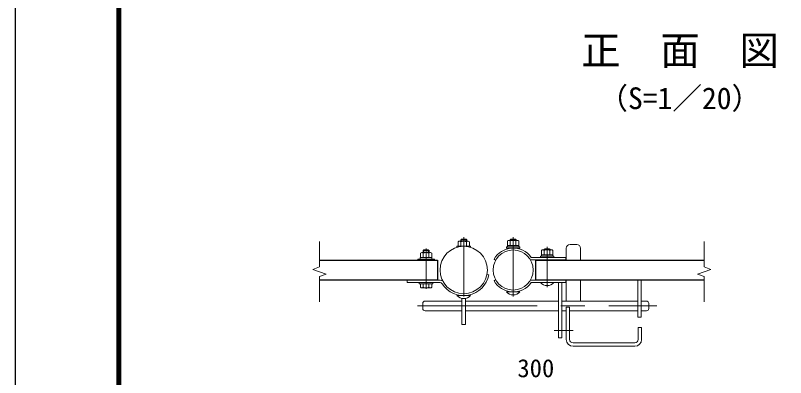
# Model space of a CAD drawing. Units: millimetres, scale not verified. Extents: x -4200 to 4200, y -2969 to 2971.
# Drawn here: x -4200 to -2155, y -1859 to -898 of the extents above; entities that cross this region are included whole.
import ezdxf
from ezdxf.enums import TextEntityAlignment as Align

# ---------------------------------------------------------------- set-up
doc = ezdxf.new("R2010")
doc.units = ezdxf.units.MM
doc.header["$LTSCALE"] = 10
doc.linetypes.add('USER1', pattern=[50.8, 31.75, -6.35, 6.35, -6.35])
for name, color, linetype, lineweight in [('0-0_D-STR1', 1, 'Continuous', 25), ('0-1_D-STR3', 3, 'Continuous', 13), ('0-2_D-BMK', 2, 'USER1', 13), ('0-3_D-STR-DIM', 7, 'Continuous', 13), ('0-A_D-TTL-TXT', 7, 'Continuous', 25), ('0-C_D-TTL', 2, 'Continuous', 25)]:
    doc.layers.add(name, color=color, linetype=linetype, lineweight=lineweight)
doc.styles.add('ＭＳ ゴシック', font='')
doc.styles.get('ＭＳ ゴシック').set_extended_font_data('MS Gothic')

msp = doc.modelspace()

# ---------------------------------------------------------------- linework, layer by layer
at = {"layer": '0-0_D-STR1'}
for p, q in [((-3392.8, -1547.38), (-3079.84, -1547.38)), ((-3079.84, -1547.38), (-3079.84, -1599.38)), ((-2818.24, -1599.38), (-2818.24, -1547.38)), ((-2818.24, -1547.38), (-2370.99, -1547.38)), ((-3392.8, -1599.38), (-3079.84, -1599.38)), ((-2818.24, -1599.38), (-2370.99, -1599.38))]:
    msp.add_line(p, q, dxfattribs=at)
at = {"layer": '0-1_D-STR3'}
for p, q in [((-3017.84, -1492.88), (-3016.24, -1491.28)), ((-3017.84, -1496.94), (-3017.84, -1492.88)), ((-3016.24, -1491.28), (-3003.44, -1491.28)), ((-3016.24, -1496.94), (-3016.24, -1491.28)), ((-3003.44, -1496.94), (-3003.44, -1491.28)), ((-3001.84, -1496.94), (-3001.84, -1492.88)), ((-2886.54, -1493.18), (-2884.94, -1491.58)), ((-2886.54, -1494.98), (-2886.54, -1493.18)), ((-2884.94, -1491.58), (-2872.14, -1491.58)), ((-2884.94, -1494.98), (-2884.94, -1491.58)), ((-2872.14, -1494.98), (-2872.14, -1491.58)), ((-2870.54, -1494.98), (-2870.54, -1493.18)), ((-3024.84, -1509.94), (-3024.84, -1498.34)), ((-3024.84, -1509.94), (-2994.84, -1509.94)), ((-3021.4, -1496.94), (-2998.31, -1496.94)), ((-3017.34, -1509.94), (-3017.34, -1498.34)), ((-3002.34, -1509.94), (-3002.34, -1498.34)), ((-2994.84, -1509.94), (-2994.84, -1498.34)), ((-2863.14, -1507.98), (-2893.94, -1507.98)), ((-2893.94, -1511.98), (-2893.94, -1507.98)), ((-2863.14, -1511.98), (-2893.94, -1511.98)), ((-2893.54, -1507.98), (-2893.54, -1496.38)), ((-2893.54, -1507.98), (-2863.54, -1507.98)), ((-2890.1, -1494.98), (-2867.01, -1494.98)), ((-2886.04, -1507.98), (-2886.04, -1496.38)), ((-2871.04, -1507.98), (-2871.04, -1496.38)), ((-2863.54, -1507.98), (-2863.54, -1496.38)), ((-2863.14, -1511.98), (-2863.14, -1507.98)), ((-2727.54, -1505.78), (-2709.54, -1505.78)), ((-3124.84, -1540.18), (-3124.84, -1528.58)), ((-3121.4, -1527.18), (-3098.31, -1527.18)), ((-3117.84, -1521.98), (-3115.84, -1519.98)), ((-3117.84, -1527.18), (-3117.84, -1521.98)), ((-3117.34, -1540.18), (-3117.34, -1528.58)), ((-3115.84, -1527.18), (-3115.84, -1519.98)), ((-3115.84, -1519.98), (-3103.84, -1519.98)), ((-3103.84, -1527.18), (-3103.84, -1519.98)), ((-3102.34, -1540.18), (-3102.34, -1528.58)), ((-3101.84, -1527.18), (-3101.84, -1521.98)), ((-3094.84, -1540.18), (-3094.84, -1528.58)), ((-2772.84, -1532.78), (-2803.64, -1532.78)), ((-2803.64, -1536.78), (-2803.64, -1532.78)), ((-2803.24, -1532.78), (-2803.24, -1521.18)), ((-2803.24, -1532.78), (-2773.24, -1532.78)), ((-2799.8, -1519.78), (-2776.71, -1519.78)), ((-2796.24, -1518.38), (-2794.64, -1516.78)), ((-2796.24, -1519.78), (-2796.24, -1518.38)), ((-2795.74, -1532.78), (-2795.74, -1521.18)), ((-2794.64, -1516.78), (-2781.84, -1516.78)), ((-2794.64, -1519.78), (-2794.64, -1516.78)), ((-2781.84, -1519.78), (-2781.84, -1516.78)), ((-2780.74, -1532.78), (-2780.74, -1521.18)), ((-2780.24, -1519.78), (-2780.24, -1518.38)), ((-2773.24, -1532.78), (-2773.24, -1521.18)), ((-2772.84, -1536.78), (-2772.84, -1532.78)), ((-2737.54, -1515.78), (-2737.54, -1546.38)), ((-2699.54, -1515.78), (-2699.54, -1547.38)), ((-3087.84, -1544.18), (-3131.84, -1544.18)), ((-3131.84, -1547.38), (-3131.84, -1544.18)), ((-3131.84, -1547.38), (-3131.84, -1544.18)), ((-3087.84, -1547.38), (-3131.84, -1547.38)), ((-3094.44, -1540.18), (-3125.24, -1540.18)), ((-3125.24, -1544.18), (-3125.24, -1540.18)), ((-3094.44, -1544.18), (-3125.24, -1544.18)), ((-3124.84, -1540.18), (-3094.84, -1540.18)), ((-3094.44, -1544.18), (-3094.44, -1540.18)), ((-3087.84, -1547.38), (-3087.84, -1544.18)), ((-3087.84, -1547.38), (-3087.84, -1544.18)), ((-2929.34, -1544.98), (-2924.98, -1547.42)), ((-2832.7, -1546.38), (-2738.24, -1546.38)), ((-2830.88, -1539.98), (-2738.24, -1539.98)), ((-2772.84, -1536.78), (-2803.64, -1536.78)), ((-2738.24, -1539.98), (-2738.24, -1546.38)), ((-2948.09, -1585.33), (-2943.18, -1586.28)), ((-3159.84, -1606.78), (-3159.84, -1600.38)), ((-3072.58, -1600.38), (-3159.84, -1600.38)), ((-3072.58, -1606.78), (-3159.84, -1606.78)), ((-3127.84, -1606.78), (-3127.84, -1609.98)), ((-3127.84, -1609.98), (-3091.84, -1609.98)), ((-3124.84, -1600.38), (-3124.84, -1599.38)), ((-3124.84, -1600.38), (-3094.84, -1600.38)), ((-3124.84, -1618.82), (-3124.84, -1609.98)), ((-3124.84, -1609.98), (-3094.84, -1609.98)), ((-3117.36, -1618.82), (-3117.36, -1609.98)), ((-3117.34, -1600.38), (-3117.34, -1599.38)), ((-3102.34, -1600.38), (-3102.34, -1599.38)), ((-3102.32, -1618.82), (-3102.32, -1609.98)), ((-3094.84, -1600.38), (-3094.84, -1599.38)), ((-3094.84, -1618.82), (-3094.84, -1609.98)), ((-2929.34, -1601.78), (-2924.98, -1599.34)), ((-2832.7, -1600.38), (-2738.24, -1600.38)), ((-2830.88, -1606.78), (-2738.24, -1606.78)), ((-2806.24, -1606.78), (-2770.24, -1606.78)), ((-2799.54, -1599.98), (-2798.5, -1599.38)), ((-2776.94, -1599.98), (-2777.98, -1599.38)), ((-2749.54, -1606.78), (-2749.54, -1753.78)), ((-2738.24, -1606.78), (-2738.24, -1600.38)), ((-2737.54, -1599.38), (-2737.54, -1655.78)), ((-2699.54, -1599.38), (-2699.54, -1655.78)), ((-2547.54, -1599.38), (-2547.54, -1698.78)), ((-2538.54, -1599.38), (-2538.54, -1698.78)), ((-3121.1, -1620.98), (-3098.58, -1620.98)), ((-2896.54, -1631.58), (-2860.54, -1631.58)), ((-2889.84, -1631.58), (-2889.84, -1630.47)), ((-2867.24, -1631.58), (-2867.24, -1630.47)), ((-3112.54, -1655.78), (-3014.44, -1655.78)), ((-3027.84, -1641.28), (-2991.84, -1641.28)), ((-3021.14, -1641.28), (-3021.14, -1640.33)), ((-3014.44, -1648.84), (-3014.44, -1717.63)), ((-3005.24, -1648.84), (-3005.24, -1717.63)), ((-3005.24, -1655.78), (-2758.54, -1655.78)), ((-2998.54, -1641.28), (-2998.54, -1640.33)), ((-2749.54, -1655.78), (-2547.54, -1655.78)), ((-2538.54, -1655.78), (-2524.54, -1655.78)), ((-3118.54, -1661.78), (-3118.54, -1675.78)), ((-2737.54, -1671.78), (-2737.54, -1757.78)), ((-2737.54, -1671.78), (-2728.54, -1671.78)), ((-2728.54, -1671.78), (-2728.54, -1757.78)), ((-2518.54, -1661.78), (-2518.54, -1675.78)), ((-3112.54, -1681.78), (-3014.44, -1681.78)), ((-3005.24, -1681.78), (-2758.54, -1681.78)), ((-2749.54, -1681.78), (-2737.54, -1681.78)), ((-2728.54, -1681.78), (-2547.54, -1681.78)), ((-2538.54, -1681.78), (-2524.54, -1681.78)), ((-3005.24, -1717.63), (-3014.44, -1717.63)), ((-2547.54, -1698.78), (-2538.54, -1698.78)), ((-2546.54, -1725.78), (-2546.54, -1757.78)), ((-2546.54, -1725.78), (-2537.54, -1725.78)), ((-2537.54, -1725.78), (-2537.54, -1757.78)), ((-2719.54, -1766.78), (-2555.54, -1766.78)), ((-2719.54, -1775.78), (-2555.54, -1775.78))]:
    msp.add_line(p, q, dxfattribs=at)
for points in [[(-3017.84, -1492.88), (-3001.84, -1492.88), (-3003.44, -1491.28)], [(-2886.54, -1493.18), (-2870.54, -1493.18), (-2872.14, -1491.58)], [(-2991.84, -1513.11), (-2991.84, -1509.94), (-3027.84, -1509.94), (-3027.84, -1513.11)], [(-3117.84, -1521.98), (-3101.84, -1521.98), (-3103.84, -1519.98)], [(-2796.24, -1518.38), (-2780.24, -1518.38), (-2781.84, -1516.78)], [(-3127.84, -1606.78), (-3091.84, -1606.78), (-3091.84, -1609.98)], [(-2758.54, -1606.78), (-2758.54, -1753.78), (-2749.54, -1753.78)]]:
    msp.add_lwpolyline(points, dxfattribs=at)
for points in [[(-2896.54, -1511.98), (-2896.54, -1515.18), (-2860.54, -1515.18), (-2860.54, -1511.98)], [(-2806.24, -1536.78), (-2806.24, -1539.98), (-2770.24, -1539.98), (-2770.24, -1536.78)]]:
    msp.add_lwpolyline(points, close=True, dxfattribs=at)
for centre, radius in [((-3009.84, -1573.38), 62.9), ((-2878.54, -1573.38), 53.2)]:
    msp.add_circle(centre, radius, dxfattribs=at)
for centre, radius, start, end in [((-3021.09, -1502.62), 5.7, 48.83491, 131.16509), ((-3009.84, -1517.72), 20.79, 68.85295, 111.14705), ((-2998.59, -1502.63), 5.7, 48.86505, 131.13495), ((-2889.79, -1500.67), 5.7, 48.83491, 131.16509), ((-2878.54, -1515.77), 20.79, 68.85295, 111.14705), ((-2867.29, -1500.67), 5.7, 48.86505, 131.13495), ((-2727.54, -1515.78), 10, 90, 180), ((-2709.54, -1515.78), 10, 0, 90), ((-3121.09, -1532.87), 5.7, 48.83491, 131.16509), ((-3109.84, -1547.97), 20.79, 68.85295, 111.14705), ((-3098.59, -1532.87), 5.7, 48.86505, 131.13495), ((-2878.54, -1573.38), 58.2, 35.02146, 150.7918), ((-2799.49, -1525.47), 5.7, 48.83491, 131.16509), ((-2788.24, -1540.57), 20.79, 68.85295, 111.14705), ((-2776.99, -1525.47), 5.7, 48.86505, 131.13495), ((-3009.84, -1573.38), 67.9, 212.38911, 349.04288), ((-3072.58, -1613.18), 12.8, 57.09885, 90), ((-3072.58, -1613.18), 6.4, 32.38911, 90), ((-2878.54, -1573.38), 58.2, 209.2082, 324.97854), ((-2788.24, -1590.53), 24.25, 222.07502, 317.92498), ((-2793.89, -1612.67), 13.9, 106.90112, 113.9872), ((-2793.89, -1612.67), 13.9, 66.0128, 73.09888), ((-2782.59, -1612.78), 13.99, 106.71589, 113.81332), ((-2782.59, -1612.78), 13.99, 66.18668, 73.28411), ((-3121.1, -1616.66), 4.32, 210, 330), ((-3109.84, -1606.82), 14.16, 237.93138, 302.06862), ((-3098.58, -1616.66), 4.32, 210, 330), ((-2878.54, -1615.33), 24.25, 222.07502, 317.92498), ((-3112.54, -1661.78), 6, 90, 180), ((-3009.84, -1625.03), 24.25, 222.07502, 317.92498), ((-2524.54, -1661.78), 6, 0, 90), ((-3112.54, -1675.78), 6, 180, 270), ((-2524.54, -1675.78), 6, 270, 0), ((-2719.54, -1757.78), 18, 180, 270), ((-2719.54, -1757.78), 9, 180, 270), ((-2555.54, -1757.78), 9, 270, 0), ((-2555.54, -1757.78), 18, 270, 0)]:
    msp.add_arc(centre, radius, start, end, dxfattribs=at)
at = {"layer": '0-2_D-BMK'}
for p, q in [((-3009.84, -1643.91), (-3009.84, -1486.55)), ((-2878.54, -1643.91), (-2878.54, -1486.55)), ((-3009.84, -1510.48), (-3009.84, -1496.25)), ((-2788.24, -1619.11), (-2788.24, -1511.75)), ((-3109.84, -1623.31), (-3109.84, -1515.95)), ((-3132.47, -1668.78), (-2497.16, -1668.78)), ((-2769.4, -1733.78), (-2719.11, -1733.78))]:
    msp.add_line(p, q, dxfattribs=at)
at = {"layer": '0-3_D-STR-DIM'}
for p, q in [((-3392.8, -1565.32), (-3392.8, -1498.15)), ((-2370.99, -1565.32), (-2370.99, -1498.15)), ((-3410.41, -1571.73), (-3392.8, -1565.32)), ((-3375.18, -1584.56), (-3410.41, -1571.73)), ((-2388.6, -1584.56), (-2353.37, -1571.73)), ((-2353.37, -1571.73), (-2370.99, -1565.32)), ((-3392.8, -1590.97), (-3375.18, -1584.56)), ((-3392.8, -1658.15), (-3392.8, -1590.97)), ((-2370.99, -1590.97), (-2388.6, -1584.56)), ((-2370.99, -1658.15), (-2370.99, -1590.97))]:
    msp.add_line(p, q, dxfattribs=at)
at = {"layer": '0-C_D-TTL'}
for points in [[(-4200.45, 2970.62), (4199.55, 2970.62), (4199.55, -2969.38), (-4200.45, -2969.38)], [(-3930.45, 2750.62), (3929.55, 2750.62), (3929.55, -2749.38), (-3930.45, -2749.38)], [(-3927.95, 2748.12), (3927.05, 2748.12), (3927.05, -2746.88), (-3927.95, -2746.88)], [(-3925.45, 2745.62), (3924.55, 2745.62), (3924.55, -2744.38), (-3925.45, -2744.38)], [(-3922.95, 2743.12), (3922.05, 2743.12), (3922.05, -2741.88), (-3922.95, -2741.88)], [(-3920.45, 2740.62), (3919.55, 2740.62), (3919.55, -2739.38), (-3920.45, -2739.38)]]:
    msp.add_lwpolyline(points, close=True, dxfattribs=at)

# ---------------------------------------------------------------- texts
at = {"layer": '0-3_D-STR-DIM', "style": 'ＭＳ ゴシック'}
msp.add_text('300', height=48.09, dxfattribs=at).set_placement((-2867.42, -1872.45), align=Align.BOTTOM_LEFT)
at = {"layer": '0-A_D-TTL-TXT', "style": 'ＭＳ ゴシック'}
for s, height, p in [('正\u3000面\u3000図', 76.98, (-2697.74, -1052.17)), ('（S=1／20）', 57.7, (-2652.26, -1163.6))]:
    msp.add_text(s, height=height, dxfattribs=at).set_placement(p, align=Align.BOTTOM_LEFT)

doc.saveas('drawing.dxf')
